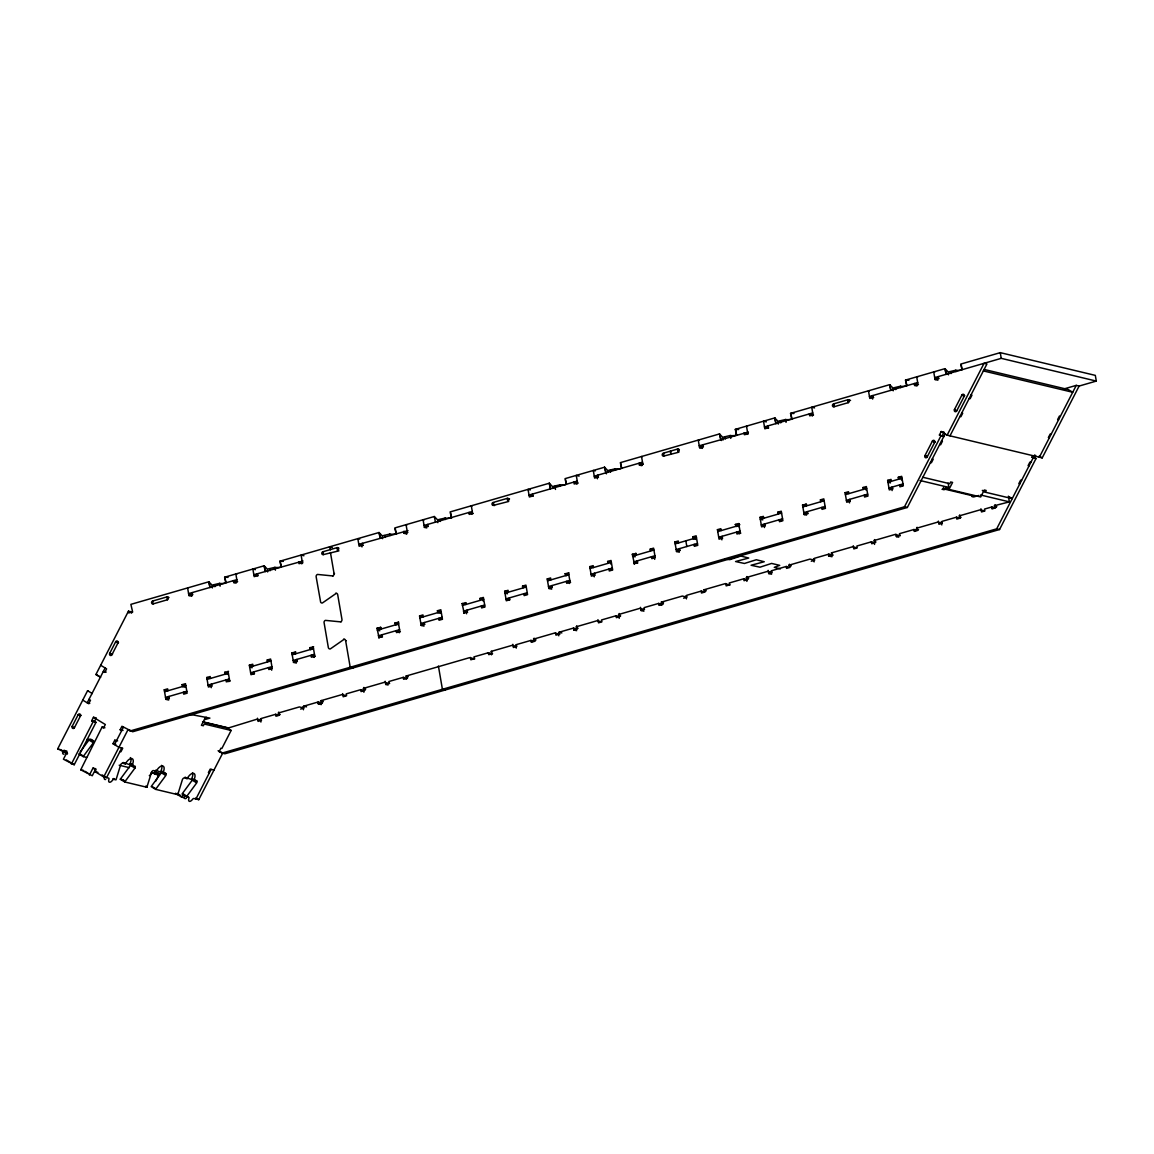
<?xml version="1.0" encoding="UTF-8"?>
<svg xmlns="http://www.w3.org/2000/svg" width="1154" height="1154" viewBox="0 0 1154 1154"><rect width="100%" height="100%" fill="white"/><g stroke="black" fill="none" stroke-linecap="round" stroke-linejoin="round"><path stroke-width="1.5" d="M131.008 763.76L130.445 763.414A1.976 0.938 -58.6 0 1 130.503 765.39L120.622 778.762A1.976 0.938 -58.6 0 0 120.319 779.253L124.776 781.979L146.832 787.244A1.976 0.938 -58.6 0 0 147.048 786.739L151.578 772.084A1.976 0.938 -58.6 0 1 153.424 770.569L156.266 771.247A6.924 3.289 -58.6 0 1 162.728 765.939A6.924 3.289 -58.6 0 1 162.916 772.834L165.772 773.512A1.976 0.938 -58.6 0 1 165.83 775.488L155.949 788.874A1.976 0.938 -58.6 0 0 155.646 789.365L151.203 786.639A1.976 0.938 -58.6 0 1 151.491 786.148L161.372 772.776A1.976 0.938 -58.6 0 0 161.733 771.478M192.487 778.387A1.976 0.938 -58.6 0 1 192.256 780.162L182.375 793.534A1.976 0.938 -58.6 0 0 182.072 794.024L186.53 796.736A1.976 0.938 -58.6 0 1 186.818 796.26L196.714 782.874A1.976 0.938 -58.6 0 0 196.656 780.897L193.8 780.219A6.924 3.289 -58.6 0 0 193.612 773.324A6.924 3.289 -58.6 0 0 187.15 778.633L184.294 777.94A1.976 0.938 -58.6 0 0 182.447 779.469L177.918 794.125A1.976 0.938 -58.6 0 1 177.702 794.63L155.646 789.365M60.556 749.537L65.994 752.87L57.7 748.859L87.589 690.698A1.976 0.938 -58.6 0 1 87.834 690.828M100.672 677.225A1.976 0.938 -58.6 0 1 100.355 677.239L95.912 674.513L128.469 611.144L131.325 611.836L131.556 613.178M72.197 726.328L78.169 714.715A1.486 1.284 -76.6 0 1 79.958 714.081A1.486 1.284 -76.6 0 1 80.405 716.071L74.433 727.684A1.486 1.284 -76.6 0 1 72.644 728.318A1.486 1.284 -76.6 0 1 72.197 726.328L74.433 727.684M105.115 667.964L87.214 702.815L89.738 703.421M111.924 654.722L117.896 643.11A1.486 1.284 -76.6 0 0 117.463 641.119A1.486 1.284 -76.6 0 0 115.674 641.739L109.702 653.366A1.486 1.284 -76.6 0 0 110.149 655.342A1.486 1.284 -76.6 0 0 111.924 654.722L109.702 653.366L112.558 654.044M63.138 752.177L64.033 750.432L66.889 751.124M91.671 720.76L93.46 717.269L96.316 717.961L94.513 721.438L91.671 720.76L95.998 722.346L74.217 764.741L63.427 759.217L67.004 752.249L64.033 750.432M71.36 764.063L93.157 721.668M104.913 727.785L102.057 727.092L80.737 769.79L92.248 775.748L95.825 768.78L92.984 768.102L89.392 775.07M124.776 781.979A1.976 0.938 -58.6 0 1 125.065 781.489L134.946 768.102A1.976 0.938 -58.6 0 0 134.903 766.141L132.046 765.448A6.924 3.289 -58.6 0 0 131.859 758.553A6.924 3.289 -58.6 0 0 125.397 763.861L122.54 763.183A1.976 0.938 -58.6 0 0 120.694 764.698L116.165 779.354A1.976 0.938 -58.6 0 1 115.948 779.859L113.943 779.383A1.976 0.938 -58.6 0 0 112.443 780.335A3.952 1.875 -58.6 0 1 109.457 782.224A3.952 1.875 -58.6 0 1 108.865 779.469A1.976 0.938 -58.6 0 0 108.563 778.099L103.716 776.945L95.046 771.651L95.941 769.906L92.984 768.102M119.987 751.485L120.939 751.716L122.728 748.225L118.934 747.316L112.991 743.695L114.78 740.204L117.636 740.897M121.646 730.655L120.16 729.761L121.949 726.27L132.667 731.751L907.347 507.457L945.314 433.572M114.477 744.604L123.435 727.179M103.716 776.945L127.892 729.891L130.416 730.496M106.557 777.623L121.79 747.994M155.978 770.483L154.362 773.627L151.246 772.473M152.631 772.574L155.343 774.233L156.237 772.488L159.093 773.166M155.631 781.272L159.209 774.305L156.237 772.488M205.167 717.976L201.402 725.303L203.306 725.751L204.2 724.005L231.132 730.453L221.885 748.456L220.933 748.225L219.145 751.716L221.683 752.321M175.48 793.274L181.596 797.125L183.039 794.327M195.92 798.986L211.139 769.372M183.486 794.212L188.535 797.226A1.976 0.938 -58.6 0 1 188.838 798.597A3.952 1.875 -58.6 0 0 189.429 801.352A3.952 1.875 -58.6 0 0 192.415 799.462A1.976 0.938 -58.6 0 1 193.915 798.51L198.762 799.664L222.953 752.624M927.152 456.998L934.61 442.472A1.486 1.284 -76.6 0 0 934.177 440.482A1.486 1.284 -76.6 0 0 932.389 441.116L924.931 455.628A1.486 1.284 -76.6 0 0 925.364 457.619A1.486 1.284 -76.6 0 0 927.152 456.998L924.931 455.628L926.821 456.09M939.414 435.015L943.756 436.601L939.414 435.015L941.217 431.538L943.583 432.101M129.811 731.073L904.491 506.779L940.899 435.923M942.27 435.707L944.059 432.216M956.68 410.911L964.138 396.399A1.486 1.284 -76.6 0 0 963.705 394.408A1.486 1.284 -76.6 0 0 961.917 395.043L954.459 409.555A1.486 1.284 -76.6 0 0 954.892 411.545A1.486 1.284 -76.6 0 0 956.68 410.911L954.459 409.555L955.411 409.785M941.217 431.538L947.145 435.159L984.059 363.322L986.915 364.015L950.002 435.837M946.035 487.579L949.006 489.397L952.584 482.415L950.68 481.968L949.785 483.714L922.854 477.266M982.314 490.378L985.285 492.195L986.18 490.45L984.275 490.003L980.698 496.97L949.006 489.397M218.092 750.72L222.015 753.115L996.695 528.835L1034.676 454.936M1032.094 457.186L1034.474 457.749L1035.672 455.426M222.015 753.115L224.871 753.793L999.552 529.513L1035.96 458.657L1034.474 457.749M1039.35 457.2L1076.264 385.378L1079.12 386.056L1096.3 381.08L1095.319 375.382L1000.258 352.648L960.763 364.087L962.09 369.828L961.268 365.082M947.145 435.159L1042.206 457.893L1079.12 386.056M80.044 752.076L88.945 740.031A1.976 0.938 -58.6 0 0 89.276 739.036M78.76 753.894L83.218 756.62A1.976 0.938 -58.6 0 1 83.506 756.13L93.402 742.743A1.976 0.938 -58.6 0 0 93.344 740.767L90.56 739.079M333.145 575.99L317.538 574.432A1.976 1.717 -76.6 0 0 316.153 576.827L320.653 602.2A1.976 1.717 -76.6 0 0 322.442 602.951L336.146 593.416M341.065 621.919L325.442 620.376A1.976 1.717 -76.6 0 0 324.043 622.41L328.327 647.481A1.976 1.717 -76.6 0 0 330.361 648.894L344.065 639.345M332.669 575.875L332.972 575.745A1.976 1.717 -76.6 0 0 334.04 573.48L334.516 573.596M340.892 621.689L340.892 621.689A1.976 1.717 -76.6 0 0 341.959 619.409L337.704 594.699A1.976 1.717 -76.6 0 0 335.67 593.3M225.102 583.246A6.924 1.515 -9.8 0 1 219.621 583.361L212.062 585.136L208.802 581.789L130.878 604.364L132.667 612.082M225.117 578.212L225.939 582.972L224.612 577.216L264.093 565.792L267.353 569.124L274.912 567.35A6.924 1.515 -9.8 0 0 280.393 567.234M280.408 562.2L281.23 566.96L279.903 561.205L379.017 532.513L382.277 535.845L389.836 534.071A6.924 1.515 -9.8 0 0 396.687 533.725M395.332 528.936L396.154 533.682L394.827 527.941L434.308 516.502L437.568 519.848L445.127 518.059A6.924 1.515 -9.8 0 0 451.993 517.713M450.623 512.924L451.445 517.684L450.118 511.929L549.232 483.237L552.492 486.57L560.051 484.795A6.924 1.515 -9.8 0 0 565.532 484.68M565.547 479.646L566.369 484.406L565.042 478.65L604.523 467.226L607.783 470.558L615.342 468.784A6.924 1.515 -9.8 0 0 620.823 468.668M620.838 463.648L621.66 468.394L620.333 462.653L719.447 433.947L722.707 437.294L730.266 435.505A6.924 1.515 -9.8 0 0 737.117 435.159M735.762 430.37L736.584 435.13L735.257 429.375L774.738 417.936L777.998 421.282L785.557 419.508A6.924 1.515 -9.8 0 0 792.423 419.147M791.053 414.358L791.875 419.118L790.548 413.363L889.662 384.671L892.922 388.004L900.481 386.229A6.924 1.515 -9.8 0 0 905.962 386.114M905.977 381.094L906.799 385.84L905.472 380.099L944.953 368.66L948.213 371.992L955.772 370.218A6.924 1.515 -9.8 0 0 961.253 370.102M167.316 599.791L166.825 596.935A1.486 1.284 -76.6 0 1 168.354 598.003A1.486 1.284 -76.6 0 1 167.316 599.791L153.136 603.903A1.486 1.284 -76.6 0 1 151.607 602.85A1.486 1.284 -76.6 0 1 152.645 601.046L166.825 596.935L168.974 597.455M236.83 579.669L188.592 593.632L192.805 594.656M338.757 548.063L337.04 547.66L322.86 551.771A1.486 1.284 -76.6 0 0 321.822 553.559A1.486 1.284 -76.6 0 0 323.351 554.612L338.959 550.847M472.289 511.496L424.066 525.459L428.264 526.484M577.26 481.103L529.022 495.066L533.235 496.105M642.504 462.22L594.281 476.184L598.479 477.208M679.374 449.555L677.47 449.094L663.29 453.205A1.486 1.284 -76.6 0 0 662.252 454.993A1.486 1.284 -76.6 0 0 663.781 456.061L678.913 452.18M812.719 412.93L764.496 426.893L768.694 427.932M833.996 406.771L848.176 402.674A1.486 1.284 -76.6 0 0 849.214 400.871A1.486 1.284 -76.6 0 0 847.685 399.818L833.505 403.929A1.486 1.284 -76.6 0 0 832.467 405.718A1.486 1.284 -76.6 0 0 833.996 406.771L833.664 404.866M917.69 382.551L869.452 396.514L873.665 397.539M1096.3 381.08L1001.239 358.346L934.711 377.618L938.909 378.642M128.469 611.144L128.786 612.947L132.191 611.966M187.612 587.934L188.924 595.536L192.401 594.541L191.997 592.651L192.718 592.824M236.44 582.294L236.267 581.342L233.425 580.65L233.743 582.554L237.623 581.688M255.395 569.643L252.87 569.037L254.168 576.639L257.645 575.658L257.255 573.754L257.962 573.927M301.771 563.873L301.526 562.445L298.67 561.767L299.001 563.671L302.882 562.791M359.731 539.106L357.827 538.644L359.139 546.246L362.616 545.265L362.457 544.313M406.814 533.956L406.482 532.052L403.64 531.374L403.958 533.278L407.838 532.398M424.023 519.992L423.085 519.762L424.383 527.364L427.86 526.368L427.47 524.479L428.177 524.652M471.899 514.121L471.741 513.169L468.885 512.477L469.216 514.381L473.097 513.516M530.321 489.916L528.042 489.368L529.354 496.97L532.831 495.975L532.427 494.085M576.942 484.204L576.697 482.776L573.855 482.098L574.173 483.988L578.053 483.122M595.19 470.933L593.3 470.471L594.598 478.073L598.075 477.092L597.685 475.188L598.392 475.361M642.201 465.307L641.956 463.879L639.1 463.201L639.431 465.105L643.312 464.225M699.209 440.309L698.257 440.092L699.569 447.694L703.046 446.699L702.642 444.809L703.363 444.968M747.085 434.438L746.912 433.5L744.07 432.808L744.388 434.712L748.268 433.846M766.357 421.874L763.515 421.196L764.813 428.798L768.29 427.802L767.9 425.913M812.416 416.031L812.171 414.603L809.315 413.925L809.646 415.815L813.527 414.95M869.424 391.033L868.472 390.802L869.784 398.404L873.189 397.423L872.857 395.519M917.214 384.686L914.285 383.532L914.603 385.436L918.483 384.556M934.668 372.136L933.73 371.92L935.029 379.522L938.505 378.526L938.115 376.637L938.822 376.795M1062.661 389.316L1076.264 385.378M168.167 696.857L168.715 700.031L165.859 699.338L164.229 689.832L167.633 688.851L167.95 690.756M182.101 684.668L184.943 685.346L185.275 687.25L182.419 686.558L182.101 684.668L185.505 683.673L187.136 693.179L183.731 694.174L183.399 692.27L186.256 692.948M211.485 684.134L211.817 686.039L208.412 687.019L206.782 677.513L210.187 676.532L210.504 678.437M225.694 674.412L224.655 672.349L228.535 671.469M254.039 671.816L254.37 673.72L250.966 674.701L249.336 665.194L252.74 664.214L253.058 666.118M267.526 661.92L267.209 660.016L270.613 659.035L272.243 668.541L268.839 669.522L268.507 667.632L271.363 668.31L271.695 670.214M296.376 663.06L293.52 662.382L291.89 652.875L295.77 652.01M310.801 649.774L309.762 647.697L313.643 646.831M379.103 637.859L376.997 628.238L380.878 627.358M395.909 625.136L394.87 623.059L398.75 622.194M424.037 626.103L421.181 625.425L419.551 615.919L422.955 614.923L423.273 616.827M440.597 613.322L437.741 612.644L437.424 610.74L440.828 609.759L442.458 619.265L439.054 620.246L438.722 618.342L441.578 619.02M464.211 613.207L462.105 603.6L465.985 602.72M480.295 600.325L479.977 598.421L483.382 597.44L485.012 606.946L481.607 607.927L481.276 606.023L484.132 606.701M509.361 597.887L509.693 599.791L506.289 600.772L504.659 591.281L508.063 590.285L508.38 592.19M522.849 588.006L522.531 586.102L525.936 585.121L527.566 594.613L524.161 595.608L523.829 593.704L526.686 594.382M551.699 589.146L548.842 588.453L547.212 578.947L550.617 577.966L550.934 579.871M566.124 575.846L565.085 573.783L568.965 572.903M594.469 573.249L594.8 575.154L591.396 576.134L589.766 566.628L593.17 565.648L593.488 567.552M607.956 563.354L607.639 561.464L611.043 560.469L612.673 569.975L609.269 570.97L608.937 569.066L611.793 569.744M634.426 563.931L632.32 554.309L636.2 553.444M650.51 551.035L650.192 549.145L653.597 548.15L655.227 557.656L651.822 558.637L651.491 556.747L654.347 557.425L654.679 559.329M679.36 552.175L676.504 551.497L674.874 541.991L678.278 541.01L678.595 542.914M695.92 539.408L693.064 538.716L692.746 536.812L696.15 535.831L697.781 545.337L694.376 546.318L694.044 544.428L696.901 545.106M722.13 536.293L722.462 538.197L719.057 539.178L717.427 529.672L720.832 528.691L721.149 530.595M736.339 526.57L735.3 524.493L739.18 523.627M764.684 523.974L765.015 525.878L761.611 526.859L759.981 517.353L763.385 516.372L763.703 518.261M778.171 514.078L777.854 512.174L781.258 511.193L782.888 520.699L779.484 521.68L779.152 519.776L782.008 520.468M806.545 515.102L804.165 514.54L802.535 505.034L806.415 504.154M820.725 501.759L820.407 499.855L823.812 498.874L825.442 508.38L822.037 509.361L821.706 507.457L824.562 508.149M849.791 499.336L850.123 501.225L846.719 502.221L845.089 492.715L848.493 491.719L848.81 493.623M863.279 489.44L862.961 487.536L866.365 486.555L867.996 496.061L864.591 497.042L864.259 495.138L867.116 495.816M892.345 487.002L892.677 488.907L889.272 489.902L887.642 480.396L891.047 479.4L891.364 481.305M898.605 479.213L898.274 477.309L901.678 476.328L903.322 485.834L899.918 486.815L899.586 484.911L902.442 485.603M381.541 628.425L376.997 628.238M394.87 623.059L398.563 623.492M465.798 604.032L462.105 603.6M735.3 524.493L739.844 524.681M807.079 505.221L802.535 505.034M164.546 691.736L185.823 685.577M207.1 679.417L228.377 673.258M270.93 660.939L249.653 667.099L252.192 667.704M292.207 654.78L313.484 648.62M398.592 623.982L377.315 630.142L379.854 630.748M419.868 617.823L441.145 611.663M462.422 605.489L483.699 599.33M526.253 587.011L504.976 593.17L507.515 593.776M547.53 580.851L568.807 574.692M590.083 568.533L611.36 562.373M653.914 550.054L632.637 556.214L635.176 556.819M675.191 543.895L696.468 537.735M717.745 531.576L739.022 525.416M781.575 513.097L760.298 519.257L762.837 519.863M802.852 506.938L824.129 500.778M845.406 494.619L866.683 488.459M902.01 478.232L887.96 482.285L890.499 482.891M186.804 691.275L165.527 697.434L169.335 698.358L168.931 696.453M229.357 678.956L208.081 685.115L211.889 686.024M271.911 666.637L250.634 672.796L254.443 673.705M314.465 654.318L293.188 660.477L297.4 661.516M399.572 629.68L378.296 635.84L382.508 636.864M442.126 617.361L420.849 623.521L424.658 624.429L424.254 622.54M484.68 605.042L463.403 611.202L467.615 612.226M527.234 592.723L505.957 598.883L509.765 599.791M569.787 580.404L548.511 586.564L552.319 587.473L551.915 585.568M612.341 568.071L591.064 574.245L594.873 575.154M654.895 555.752L633.618 561.911L637.83 562.95M697.449 543.433L676.172 549.592L679.98 550.501L679.576 548.612M740.002 531.114L718.726 537.274L722.534 538.182M782.556 518.795L761.279 524.955L765.088 525.863M825.11 506.476L803.833 512.636L808.045 513.66M867.664 494.157L846.387 500.317L850.195 501.225M902.991 483.93L888.941 487.998L892.749 488.907M165.859 699.338L169.263 698.358M228.968 681.581L228.809 680.629L225.953 679.951L226.285 681.841L230.165 680.975M293.52 662.382L296.924 661.401L296.592 659.497L297.314 659.67M314.162 657.419L313.917 655.991L311.061 655.299L311.392 657.203L315.273 656.337M378.627 637.744L382.032 636.748L381.7 634.859L382.421 635.017M399.27 632.767L399.024 631.353L396.168 630.661L396.5 632.565L400.38 631.7M421.181 625.425L424.585 624.429M463.735 613.106L467.139 612.11L466.807 610.206L467.529 610.379M548.842 588.453L552.247 587.473M569.485 583.491L569.239 582.063L566.383 581.385L566.715 583.289L570.595 582.409M633.95 563.816L637.354 562.835L637.022 560.931L637.744 561.104M676.504 551.497L679.908 550.516M739.613 533.739L739.454 532.787L736.598 532.095L736.93 533.999L740.81 533.134M804.165 514.54L807.569 513.544L807.237 511.655L807.959 511.828M948.126 483.122L948.862 487.406L942.053 489.368L945.66 489.339L973.543 496.004L971.841 496.494L973.731 496.941L978.837 495.47M190.165 714.384L209.898 718.105L204.878 719.548M278.071 713.1L299.348 706.94L303.141 707.849M490.839 651.505L512.116 645.346L515.91 646.254M575.947 626.867L597.224 620.693L601.018 621.602M618.501 614.534L639.778 608.374L643.571 609.283M831.269 552.939L852.546 546.78L856.34 547.688M873.823 540.62L895.1 534.461L898.894 535.369M916.377 528.301L937.654 522.142L941.448 523.05M958.931 515.982L980.208 509.823L984.001 510.732M278.46 715.004L275.618 714.312L261.15 718.509L261.468 720.399L258.063 721.394L257.515 718.221M300.617 709.075L304.021 708.08L303.704 706.19L318.172 701.993L321.014 702.671L321.346 704.575L318.49 703.897L318.172 701.993M363.899 692.256L363.568 690.352L360.726 689.674L346.258 693.857L346.575 695.761L343.171 696.756L342.623 693.583M389.605 683.557L388.811 681.538L403.28 677.355L406.121 678.033L406.295 678.985M474.712 658.92L473.919 656.9L488.387 652.717L491.229 653.395L491.474 654.823M533.783 641.076L530.941 640.398L516.473 644.581L516.79 646.485L513.386 647.466L512.838 644.307M559.82 634.282L559.026 632.262L573.495 628.079L576.336 628.757M619.222 618.342L618.89 616.438L616.048 615.76L601.58 619.943L601.898 621.847L598.493 622.828L597.945 619.655M661.617 605.071L661.444 604.119L658.602 603.427L644.134 607.624L644.451 609.528L641.047 610.509L640.499 607.336M703.998 591.8L701.156 591.108L686.688 595.305L687.005 597.195L683.601 598.19M730.035 584.991L729.241 582.986L743.71 578.789L746.551 579.467L746.883 581.371M789.105 567.148L786.263 566.47L771.795 570.653L772.113 572.557L768.708 573.552L768.16 570.379M831.832 555.781L831.659 554.829L828.817 554.151L814.349 558.334L814.666 560.238L811.262 561.233M874.544 544.414L874.213 542.51L871.371 541.832L856.903 546.015L857.22 547.919L853.816 548.9L853.268 545.741M900.25 535.716L899.456 533.696L913.925 529.513L916.766 530.191M959.32 517.872L956.478 517.194L942.01 521.377L942.328 523.281L938.923 524.262L938.375 521.103M994.647 507.645L991.791 506.967L984.564 509.058L984.881 510.962L981.477 511.943L980.929 508.77M1008.394 496.162L1009.375 501.875L994.243 505.755L996.782 506.361M276.96 715.437L280.234 714.485M317.869 703.594L322.788 702.166M362.067 690.799L365.342 689.847M532.282 641.509L535.557 640.557M574.836 629.19L578.111 628.238M617.39 616.871L620.664 615.919M659.944 604.552L663.218 603.6M702.497 592.233L705.772 591.281M745.051 579.914L748.326 578.962M828.442 555.766L831.789 554.8M872.712 542.943L875.987 542.005M915.266 530.624L918.541 529.686M957.82 518.305L961.094 517.367M991.748 508.481L996.493 507.111M318.49 703.897L322.37 703.031M385.176 681.264L385.724 684.437L389.129 683.442M403.28 677.355L403.597 679.259L407.477 678.379M470.428 657.419L470.832 659.785L474.236 658.804M488.387 652.717L488.705 654.621L492.585 653.741M555.536 632.767L555.939 635.147L559.344 634.166M573.495 628.079L573.812 629.969L577.216 628.988L576.668 625.814M658.602 603.427L658.92 605.331L662.8 604.465M704.878 592.031L701.473 593.012L701.156 591.108M725.751 583.491L726.154 585.871L729.559 584.876M828.817 554.151L829.135 556.055L833.015 555.175M895.966 534.215L896.369 536.581L899.774 535.6M908.919 380.243L905.544 380.113M793.995 413.521L790.548 413.363M738.704 429.533L735.329 429.389M283.35 561.363L279.903 561.205M228.059 577.375L224.684 577.231M984.174 369.453L1068.272 389.562L1072.73 392.273L983.367 370.91M935.029 379.522L937.885 380.2M917.646 377.069L916.709 376.839L918.007 384.441M971.004 394.957L971.956 395.173L970.168 398.664L969.216 398.433M1060.367 416.32L1059.415 416.089L1057.627 419.58L1058.579 419.796M964.773 395.721L961.917 395.043L964.138 396.399M914.603 385.436L916.983 385.999M961.758 412.959L962.71 413.19L960.921 416.666L959.969 416.435M1051.106 434.322L1050.169 434.092L1048.366 437.582L1049.318 437.813M848.825 400.092L850.541 400.496M849.964 400.366L847.685 399.818L848.176 402.674L848.017 401.722M834.068 404.059L833.837 405.819M1035.96 458.657L1031.633 457.071M814.594 407.91L811.738 407.232L813.051 414.834M941.476 441.03L942.429 441.261L940.64 444.737L939.688 444.506M1030.839 462.393L1029.887 462.163L1028.099 465.653L1029.051 465.884M935.245 441.794L932.389 441.116L934.61 442.472M932.23 459.032L933.182 459.263L931.393 462.74L930.441 462.523M1021.578 480.396L1020.626 480.179L1018.838 483.656L1019.79 483.887M747.431 426.345L746.494 426.129L747.792 433.731M748.427 432.058L699.237 445.79L703.45 446.814M985.285 492.195L1012.217 498.629L1009.245 496.826M920.026 480.511L948.862 487.406M980.539 494.979L1009.375 501.875M898.274 477.309L901.13 477.987L901.447 479.891M887.642 480.396L890.484 481.074M699.569 447.694L702.425 448.372M862.961 487.536L865.803 488.214L866.135 490.118M904.491 506.779L907.347 507.457M996.695 528.835L999.552 529.513M845.089 492.715L847.93 493.393M663.853 453.334L663.781 456.061M642.23 456.681L641.523 456.508L642.836 464.124M820.407 499.855L823.249 500.533M639.431 465.105L641.797 465.668M896.369 536.581L898.75 537.158M777.854 512.174L780.695 512.866M759.981 517.353L762.823 518.031M579.12 476.083L576.279 475.405L577.577 483.007M829.135 556.055L831.991 556.733M717.427 529.672L720.269 530.35M813.786 560.007L809.993 559.099L788.716 565.258L791.24 565.864M692.746 536.812L695.588 537.504M509.534 498.932L507.255 498.384L493.075 502.48A1.486 1.284 -76.6 0 0 492.037 504.284A1.486 1.284 -76.6 0 0 493.566 505.337L494.518 505.567M780.407 568.893L774.276 567.335L779.715 565.359L771.593 563.426L759.967 567.191L751.081 565.258L764.251 561.738L756.332 559.748L744.431 563.469L735.56 561.536L748.73 558.031L740.796 556.04L729.79 559.647L724.813 558.998M508.698 501.456L493.566 505.337L493.638 502.625M674.874 541.991L677.715 542.668M771.233 572.326L767.439 571.418L746.162 577.577L748.686 578.183M768.708 573.552L771.564 574.23L771.016 571.057M472.015 505.971L471.308 505.798L472.621 513.4M650.192 549.145L653.034 549.823M632.32 554.309L635.162 555.002M728.679 584.645L724.885 583.736L703.608 589.896L706.133 590.502M607.639 561.464L610.48 562.142L610.812 564.046M589.766 566.628L592.608 567.321M424.383 527.364L426.764 527.926M407.001 524.911L406.064 524.681L407.362 532.297M686.125 596.964L682.331 596.055L661.054 602.215L663.579 602.821M407.997 530.609L358.807 544.356L363.02 545.38M403.958 533.278L406.338 533.84M565.085 573.783L567.927 574.461L568.1 575.413M547.212 578.947L550.054 579.64M362.933 543.534L362.212 543.361L362.544 545.265M641.047 610.509L643.903 611.187M522.531 586.102L525.373 586.78M332.309 547.544L329.467 546.866L330.433 549.823M504.659 591.281L507.5 591.959M323.567 551.944L322.86 551.771L323.351 554.612M303.949 555.752L301.093 555.074L302.406 562.676M479.977 598.421L482.819 599.099L483.151 601.003M303.026 561.003L253.851 574.735L258.049 575.774M573.812 629.969L576.668 630.661M559.026 632.262L561.868 632.94M558.464 633.935L554.67 633.027L533.393 639.186L535.918 639.792M437.424 610.74L440.265 611.418M419.551 615.919L422.393 616.597M236.786 574.202L235.849 573.971L237.147 581.573M233.743 582.554L236.123 583.131M473.356 658.573L469.563 657.665L405.732 676.143L408.256 676.749M188.924 595.536L191.304 596.099M343.589 639.229A1.976 1.717 -76.6 0 1 345.623 640.643L346.099 640.744M309.762 647.697L312.604 648.389L312.777 649.341M291.89 652.875L294.732 653.553M353.066 667.935L350.21 667.257L345.623 640.629M445.271 689.991L442.415 689.313L438.405 666.017M388.249 683.211L384.455 682.302L363.178 688.462L365.703 689.068M385.724 684.437L388.105 685M267.209 660.016L270.05 660.708M249.336 665.194L252.178 665.872M345.695 695.53L341.901 694.621L320.624 700.781L323.149 701.387M118.53 642.432L115.674 641.739L117.896 643.11M224.655 672.349L227.497 673.027L227.742 674.455M206.782 677.513L209.624 678.206M303.704 706.19L306.546 706.868M106.182 672.133L103.326 671.455L104.812 672.364L106.601 668.873L100.672 665.252M164.229 689.832L167.07 690.525M260.588 720.168L256.794 719.259L228.521 727.943L202.57 721.74M203.118 722.101L226.689 727.727L231.132 730.453M81.025 715.393L78.169 714.715L80.405 716.071M120.16 729.761L123.016 730.439M112.991 743.695L115.847 744.373M87.156 739.296L93.344 740.767M213.995 770.05L210.187 769.141L208.398 772.617L209.35 772.848M132.046 765.448L123.161 762.505L125.397 763.861M155.703 770.281L162.916 772.834M193.8 780.219L184.914 777.277L187.15 778.633M57.7 748.859L59.128 749.206M64.999 752.264L67.004 752.74A1.976 0.938 -58.6 0 1 67.307 754.11M83.218 756.62L86.608 757.428M119.179 765.217L129.363 767.655M155.343 774.233L158.199 774.911L154.16 772.444M95.046 771.651L97.902 772.343M80.737 769.79L83.593 770.468M120.319 779.253L123.709 780.075M186.53 796.736L188.535 797.226M181.596 797.125L184.452 797.803M775.921 423.734L774.738 417.936M265.276 571.576L264.093 565.792M946.136 374.444L944.953 368.66M1039.235 456.075L1042.206 457.893M99.561 676.547L96.215 674.513A1.976 0.938 -58.6 0 1 95.912 674.513M87.589 690.698L92.277 693.554A1.976 0.938 -58.6 0 0 92.046 693.41M89.002 699.338L90.488 700.247L88.699 703.724L82.756 700.103M93.46 717.269L105.331 724.524L103.543 728.001L102.057 727.092M194.06 779.311L196.656 780.897M192.256 780.162L196.151 782.527M94.513 721.438L95.998 722.346M114.78 740.204L116.265 741.113M161.877 771.146L165.772 773.512M161.372 772.776L165.267 775.142M155.155 770.569L156.266 771.247M195.877 797.904L198.762 799.664M132.119 764.438L133.229 765.116M177.24 793.404L180.125 795.164M88.945 740.031L92.839 742.397M131.051 765.722L134.946 768.102M152.602 786.826L155.949 788.874M145.923 786.062L147.048 786.739M145.707 786.566L146.832 787.244M80.174 754.081L83.506 756.13M120.622 778.762L123.954 780.811M113.727 778.503L114.837 779.181M112.832 778.705L113.943 779.383M65.893 752.062L67.004 752.74M102.115 774.897L105.115 776.743M66.268 759.909L74.217 764.741M85.035 771.348L87.92 773.108M890.845 390.456L889.662 384.671M550.415 489.022L549.232 483.237M435.491 522.3L434.308 516.502M380.2 538.298L379.017 532.513M209.985 587.588L208.802 581.789M721.351 440.539L719.447 433.947M606.427 473.818L604.523 467.226M1000.258 352.648L1001.239 358.346M994.979 504.716L995.527 507.875L992.123 508.871L991.791 506.967M955.772 370.218L956.017 371.646M950.665 371.703L950.997 373.593M948.184 372.915L948.501 374.819M945.155 368.746L945.977 373.492M959.652 514.944L960.2 518.103L956.796 519.084L956.478 517.194M943.467 486.974L943.958 489.83M941.231 521.781L941.779 524.94M900.481 386.229L900.726 387.657M895.374 387.701L895.706 389.605M917.098 527.263L917.646 530.422L914.242 531.417L913.925 529.513M892.879 388.927L893.21 390.817M889.864 384.758L890.686 389.504M891.58 487.406L892.129 490.58M872.107 396.053L872.64 399.096M874.544 539.582L875.093 542.741L871.688 543.736L871.371 541.832M849.027 499.725L849.575 502.899M832.135 552.694L832.539 555.06M805.939 504.053L806.257 505.942M813.57 558.738L814.118 561.911M785.557 419.508L786.047 422.35M780.45 420.979L780.782 422.883M777.969 422.191L778.286 424.095M774.94 418.022L775.762 422.782M789.437 564.219L789.985 567.393L786.581 568.374L786.263 566.47M763.919 524.378L764.467 527.537M730.266 435.505L730.756 438.361M725.159 436.991L725.491 438.895M738.704 523.512L740.334 533.018M738.142 525.185L738.387 526.599M746.883 576.538L747.431 579.712L744.027 580.693L743.71 578.789M722.664 438.203L722.995 440.107M719.649 434.034L720.471 438.794M721.365 536.697L721.914 539.856M670.878 453.998L670.387 451.156L670.633 452.57M685.837 540.808L686.818 546.52M685.909 595.695L686.457 598.868M661.92 601.97L662.324 604.35M635.724 553.329L636.042 555.233M615.342 468.784L615.587 470.212M610.235 470.255L610.567 472.159M607.754 471.481L607.913 472.433M604.725 467.312L605.547 472.058M597.123 476.862L597.455 478.766M619.222 613.495L619.77 616.669L616.366 617.65L616.048 615.76M593.704 573.653L594.252 576.827M560.051 484.795L560.296 486.223M554.944 486.267L555.492 489.44M568.489 572.788L570.119 582.294M552.449 487.493L552.622 488.43M549.434 483.324L550.256 488.07M558.392 633.459L558.796 635.825M534.114 638.148L534.663 641.307L531.258 642.288L530.941 640.398M515.694 644.985L516.242 648.144M491.705 651.26L492.109 653.626M465.509 602.604L465.827 604.508M466.173 611.404L466.591 613.784M445.127 518.059L445.372 519.488M440.02 519.545L440.352 521.449M437.539 520.757L437.856 522.661M389.836 534.071L390.081 535.499M384.729 535.557L385.061 537.447M398.274 622.078L399.904 631.584M397.712 623.737L397.885 624.689M406.597 675.898L407.001 678.263M382.234 536.769L382.565 538.673M379.219 532.6L380.041 537.346M380.402 627.257L380.719 629.146M361.505 544.082L361.995 546.938M363.899 687.423L364.448 690.597L361.043 691.578L360.726 689.674M330.448 552.564L334.054 573.495M313.167 646.716L314.797 656.222M321.49 700.536L321.894 702.916M295.294 651.895L295.612 653.799M302.925 706.58L303.473 709.753M274.912 567.35L275.402 570.191M269.805 568.821L270.137 570.725M267.324 570.047L267.641 571.937M264.295 565.878L265.117 570.624M278.792 712.061L279.34 715.235L275.936 716.216L275.618 714.312M260.371 718.899L260.919 722.072M219.621 583.361L220.111 586.203M214.514 584.833L214.846 586.737M228.059 671.354L229.689 680.86M212.019 586.044L212.35 587.949M209.004 581.876L209.826 586.636M210.72 684.538L211.269 687.697M191.449 594.31L191.78 596.214M206.133 717.182L206.292 718.134M152.645 601.046L153.136 603.903M64.09 754.125A3.952 1.875 -58.6 0 1 62.85 751.398M150.121 774.954A3.952 1.875 -58.6 0 1 149.299 775.618M150.857 774.089A1.976 0.938 -58.6 0 1 152.357 773.151M192.458 772.805A6.924 3.289 -58.6 0 1 191.578 778.863M184.077 794.5A1.976 0.938 -58.6 0 1 184.38 795.885A3.952 1.875 -58.6 0 0 186.4 798.251M161.546 765.347A6.924 3.289 -58.6 0 1 160.695 771.478M130.344 757.587A6.924 3.289 -58.6 0 1 129.825 764.092M105.649 779.484A3.952 1.875 -58.6 0 1 104.408 776.757A1.976 0.938 -58.6 0 0 104.509 776.267M677.961 451.95L677.47 449.094A1.486 1.284 -76.6 0 1 678.999 450.161A1.486 1.284 -76.6 0 1 677.961 451.95M507.746 501.225L507.255 498.384A1.486 1.284 -76.6 0 1 508.784 499.437A1.486 1.284 -76.6 0 1 507.746 501.225M337.531 550.516L337.04 547.66A1.486 1.284 -76.6 0 1 338.569 548.713A1.486 1.284 -76.6 0 1 337.531 550.516"/></g></svg>
